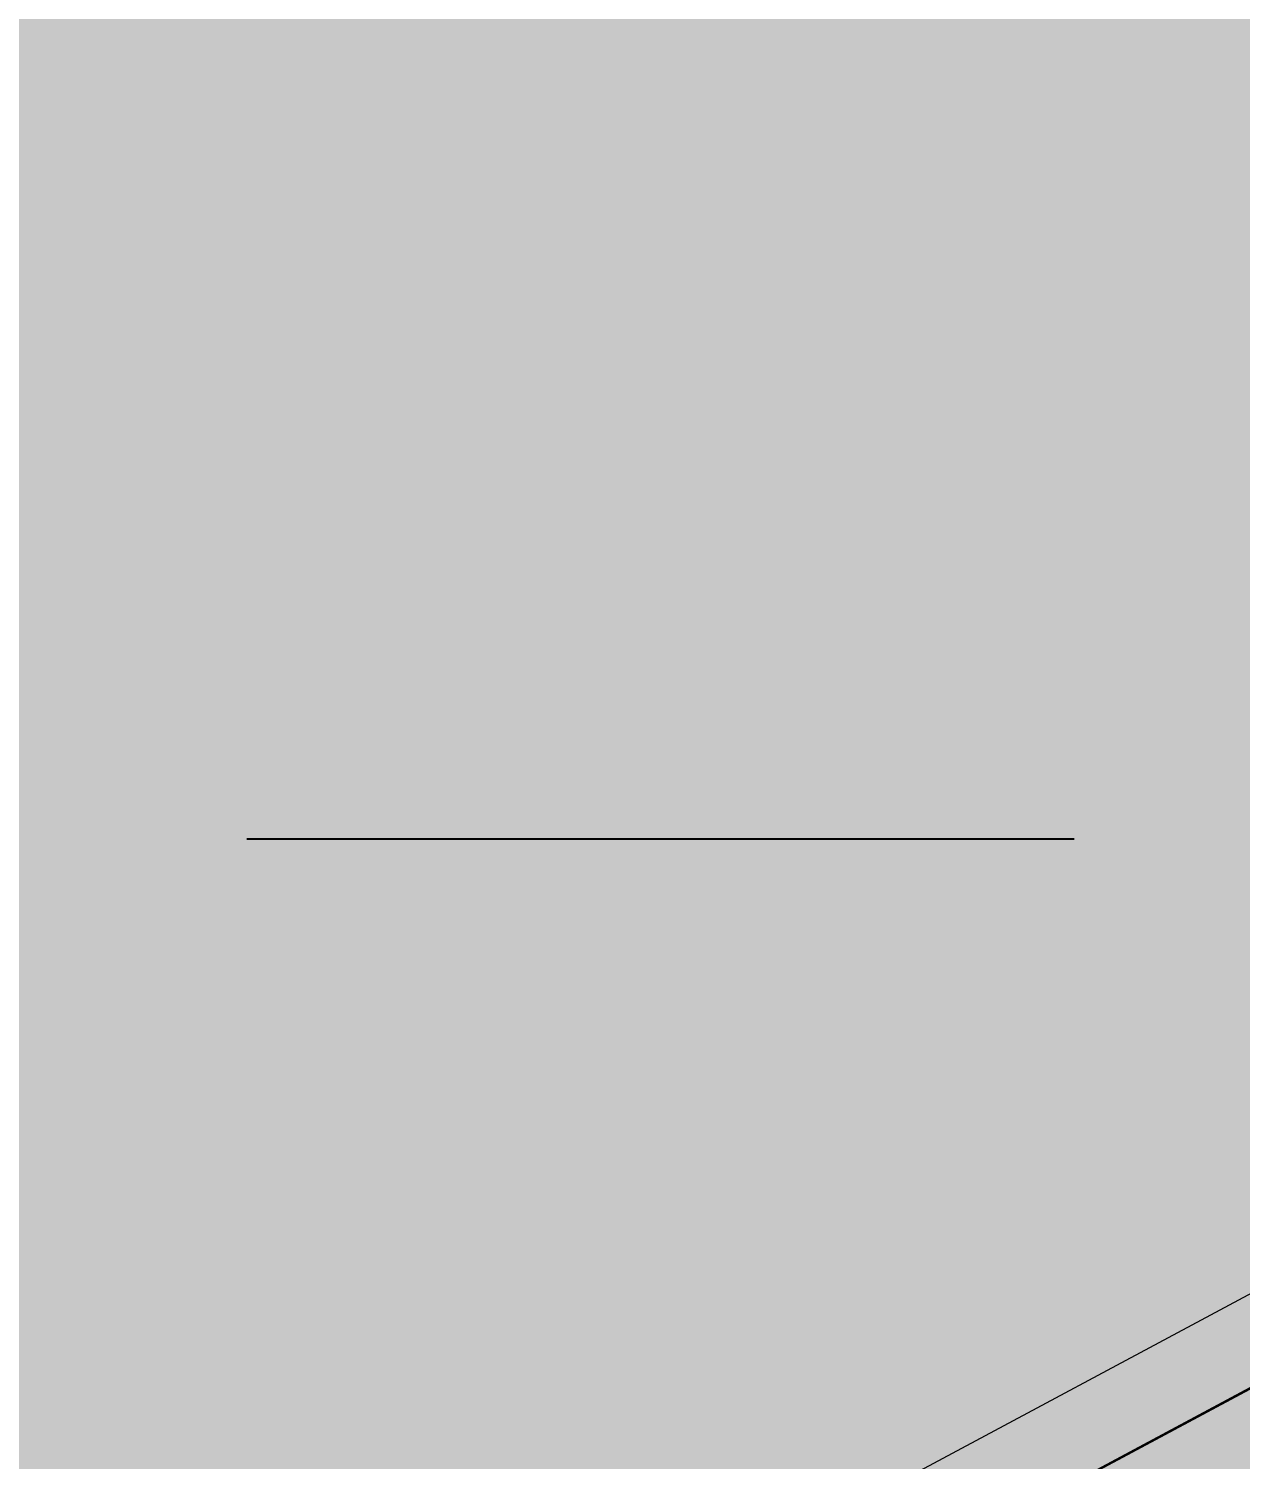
# Model space of a CAD drawing. Header units: millimetres. Extents: x 0 to 224629, y -187555 to 25097.
# Drawn here: x 86892 to 88356, y -167445 to -165716 of the extents above; entities that cross this region are included whole.
import ezdxf

# ---------------------------------------------------------------- set-up
doc = ezdxf.new("R2010")
doc.units = ezdxf.units.MM
doc.linetypes.add('Solid', pattern=[0])
for name, color, linetype, lineweight in [('Inner Walls', 5, 'Solid', 0), ('Studio Apartment', 1, 'Solid', 35), ('Three-Bedroom Apartment', 151, 'Solid', 25)]:
    doc.layers.add(name, color=color, linetype=linetype, lineweight=lineweight)
doc.styles.add('Dialog.plain', font='Dialog.plain')

msp = doc.modelspace()

# ---------------------------------------------------------------- hatches: boundary and pattern name
at = {"layer": 'Studio Apartment', "linetype": 'Solid', "lineweight": 25}
for points in [[(88387, -163520), (89980, -166496), (85195, -169057), (85195, -169057), (84959, -168616), (84958, -168615), (84956, -168613), (84955, -168612), (84953, -168611), (84951, -168611), (84949, -168611), (84947, -168611), (84945, -168612), (83347, -169468), (82236, -167391), (82236, -167391), (85432, -165681), (85433, -165680), (85435, -165678), (85436, -165676), (85437, -165675), (85437, -165673), (85437, -165671), (85437, -165669), (85436, -165667), (85200, -165226)], [(91573, -169471), (86787, -172033), (86551, -171592), (86550, -171590), (86549, -171589), (86547, -171588), (86546, -171587), (86544, -171587), (86542, -171587), (86540, -171587), (86538, -171588), (84940, -172443), (84940, -172443), (83828, -170366), (87025, -168656), (87026, -168655), (87028, -168654), (87029, -168652), (87030, -168650), (87030, -168648), (87030, -168646), (87030, -168644), (87029, -168642), (86793, -168202), (86793, -168202), (89980, -166496)]]:
    msp.add_hatch(color=252, dxfattribs=at).paths.add_polyline_path(points, flags=0)

# ---------------------------------------------------------------- linework, layer by layer
at = {"layer": 'Inner Walls', "color": 47, "linetype": 'Solid', "lineweight": 15}
msp.add_line((86746, -168113), (89712, -166525), dxfattribs=at)
at = {"layer": 'Studio Apartment', "color": 252, "linetype": 'Solid', "lineweight": 25}
for p, q in [((89980, -166496), (85195, -169057)), ((86793, -168202), (89980, -166496))]:
    msp.add_line(p, q, dxfattribs=at)
at = {"layer": 'Three-Bedroom Apartment', "color": 7, "linetype": 'Solid', "lineweight": 25}
msp.add_line((87155, -166695), (88155, -166695), dxfattribs=at)

# ---------------------------------------------------------------- texts
at = {"layer": 'Three-Bedroom Apartment', "color": 7, "linetype": 'Solid', "lineweight": 25, "style": 'Dialog.plain'}
for s, p in [('17.45', (87155, -166545)), ('24.47', (87155, -167145))]:
    msp.add_text(s, height=291.61, dxfattribs=at).set_placement(p)

doc.saveas('drawing.dxf')
